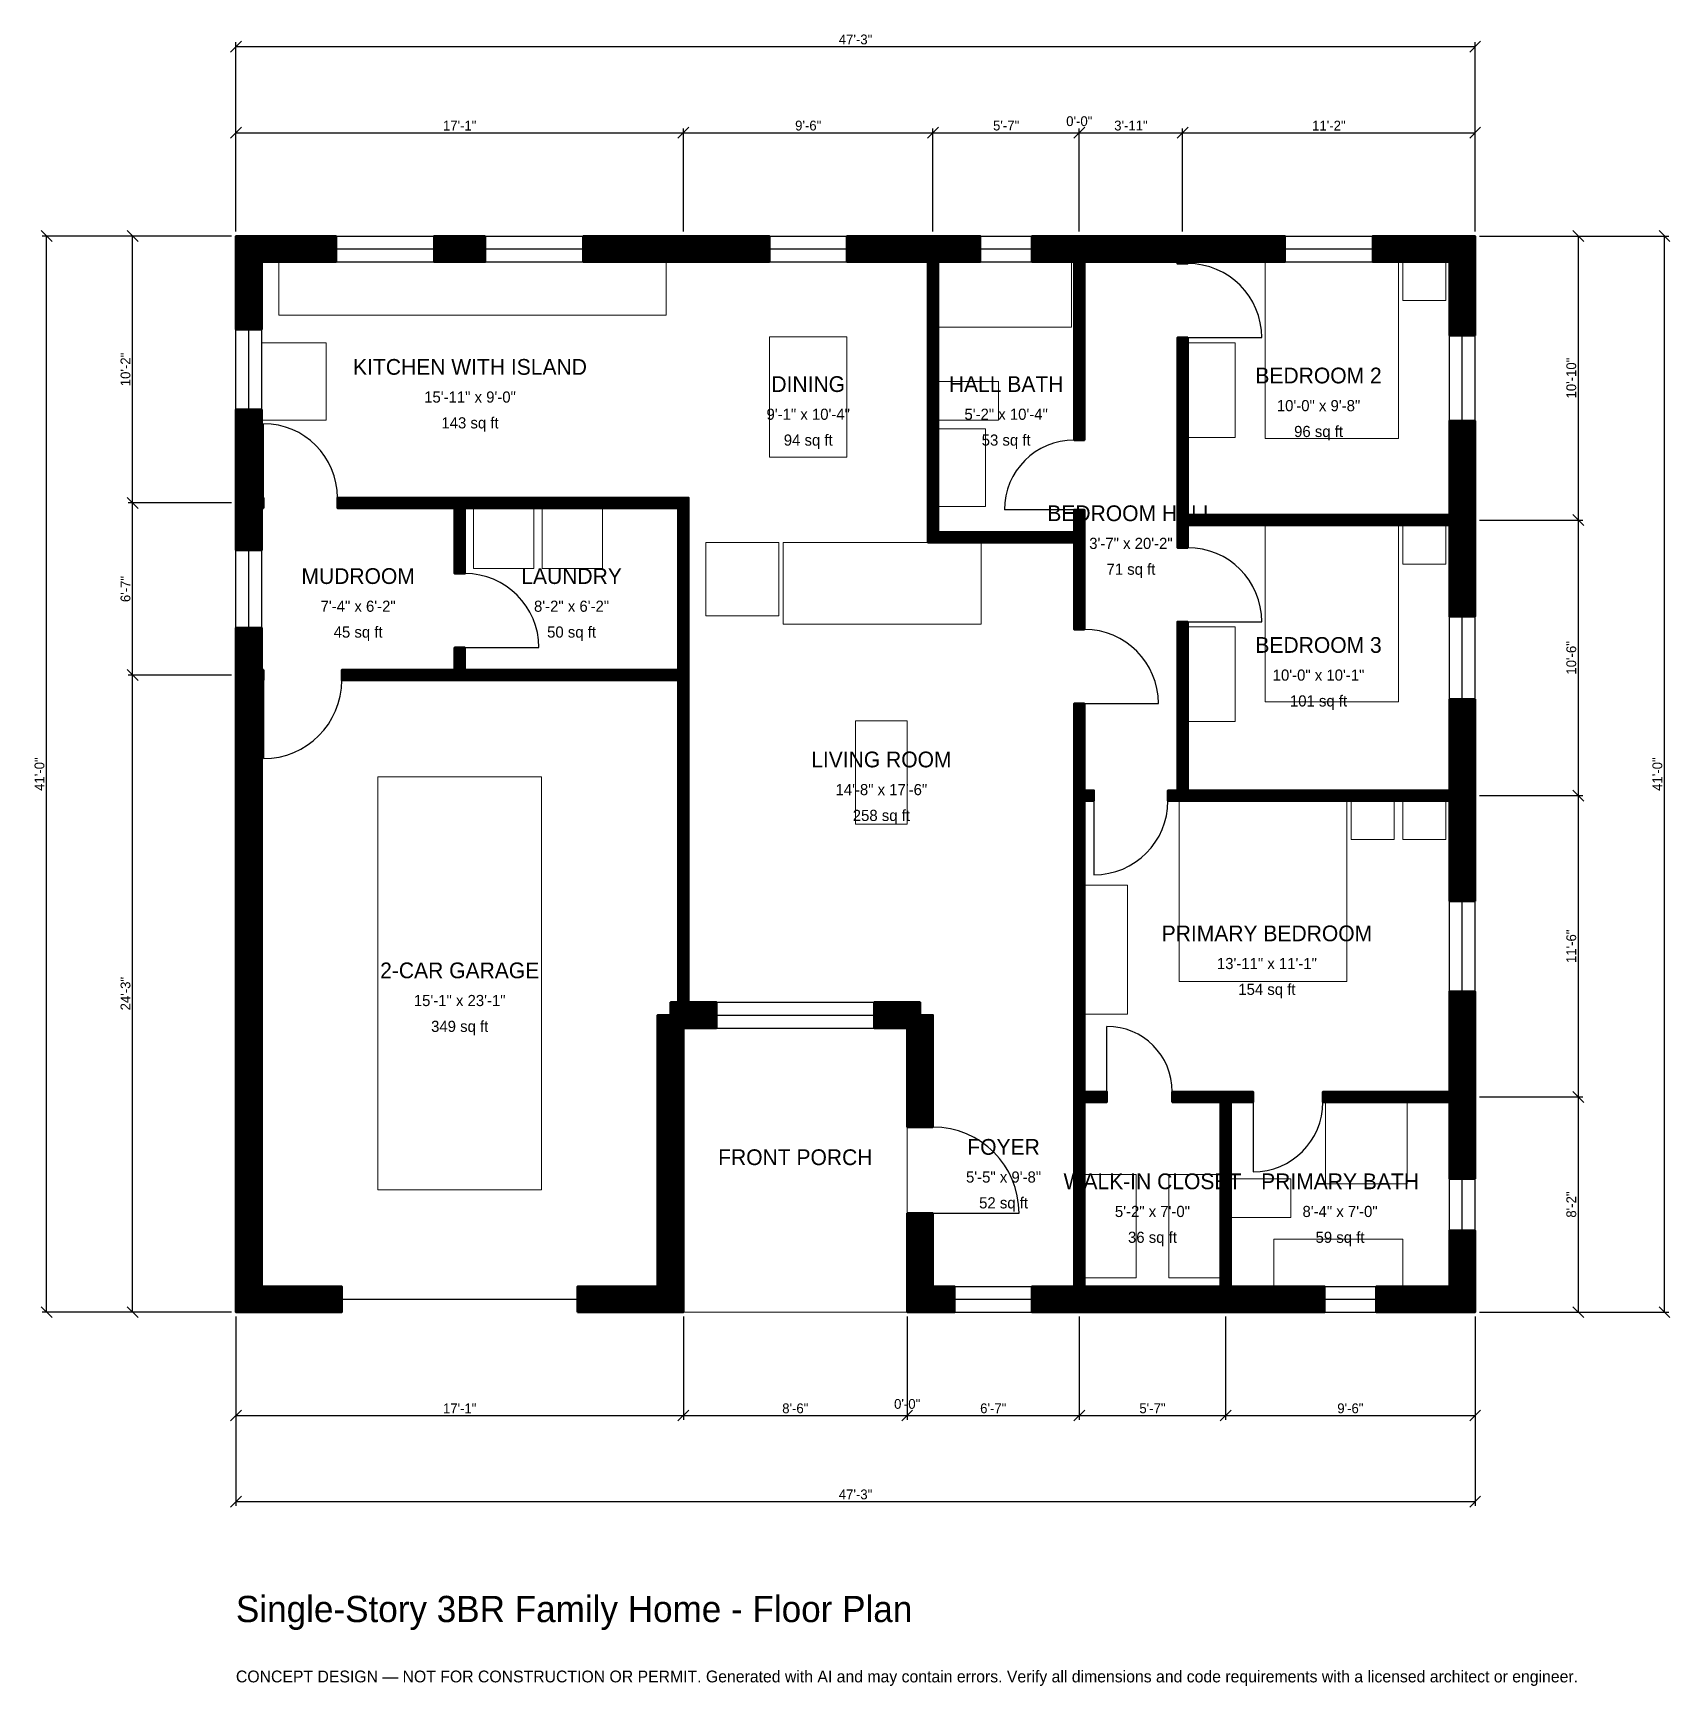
# Model space of a CAD drawing. Header units: inches. Extents: x -93 to 656, y -171 to 585.
import ezdxf
from ezdxf.enums import TextEntityAlignment as Align

# ---------------------------------------------------------------- set-up
doc = ezdxf.new("R2010")
doc.units = ezdxf.units.IN
doc.header["$MEASUREMENT"] = 0
doc.linetypes.add('DASHED', pattern=[0.6, 0.5, -0.1])
for name, color, linetype, lineweight in [('A-ANNO-DIMS', 1, 'Continuous', 13), ('A-ANNO-TEXT', 7, 'Continuous', 18), ('A-AREA-IDEN', 7, 'Continuous', 18), ('A-DOOR', 2, 'Continuous', 25), ('A-FLOR-FIXT', 9, 'Continuous', 13), ('A-FURN', 9, 'Continuous', 13), ('A-GLAZ', 4, 'Continuous', 25), ('A-SITE-PAVE', 8, 'Continuous', 13), ('A-WALL', 7, 'Continuous', 50), ('A-WALL-PATT', 8, 'Continuous', 13)]:
    doc.layers.add(name, color=color, linetype=linetype, lineweight=lineweight)
doc.dimstyles.new('PLAN', dxfattribs={"dimtxt": 4.5, "dimasz": 3, "dimexe": 2, "dimexo": 2, "dimgap": 1, "dimtad": 1, "dimdec": 0, "dimlunit": 4, "dimtsz": 2.5, "dimcen": 2.5, "dimclrd": 1, "dimclre": 1, "dimazin": 3, "dimtfac": 1, "dimtmove": 0, "dimatfit": 3})

msp = doc.modelspace()

# ---------------------------------------------------------------- hatches: boundary and pattern name
at = {"layer": 'A-WALL-PATT'}
h = msp.add_hatch(dxfattribs=at)
h.set_pattern_fill('ANSI31', color=8, scale=0.8)
h.paths.add_polyline_path([(156.2992, 0), (156.2992, 11.811), (192.9134, 11.811), (192.9134, 135.8268), (198.8189, 135.8268), (198.8189, 141.7323), (202.3622, 141.7323), (202.3622, 288.9764), (104.7244, 288.9764), (100, 288.9764), (48.4252, 288.9764), (48.4252, 293.7008), (100, 293.7008), (100, 303.937), (104.7244, 303.937), (104.7244, 293.7008), (202.3622, 293.7008), (202.3622, 351.9685), (202.3622, 356.6929), (202.3622, 367.7165), (104.7244, 367.7165), (104.7244, 337.7953), (100, 337.7953), (100, 367.7165), (46.4567, 367.7165), (46.4567, 372.4409), (100, 372.4409), (104.7244, 372.4409), (202.3622, 372.4409), (207.0866, 372.4409), (207.0866, 367.7165), (207.0866, 356.6929), (207.0866, 351.9685), (207.0866, 293.7008), (207.0866, 288.9764), (207.0866, 141.7323), (219.8819, 141.7323), (219.8819, 129.9213), (207.0866, 129.9213), (207.0866, 129.9212), (204.7244, 129.9212), (204.7244, 127.5591), (204.7244, 127.5591), (204.7244, 11.811), (204.7244, 11.811), (204.7244, 0), (204.7244, 0), (204.7244, 0), (192.9134, 0), (192.9134, 0), (156.2992, 0)])
h.paths.add_polyline_path([(11.811, 0), (11.811, 0), (0, 0), (0, 0), (0, 0), (0, 11.811), (0, 11.811), (0, 285.4331), (0, 288.9764), (0, 288.9764), (0, 293.7008), (0, 293.7008), (0, 297.2441), (0, 312.9921), (11.811, 312.9921), (11.811, 297.2441), (11.811, 293.7008), (12.5984, 293.7008), (12.5984, 288.9764), (11.811, 288.9764), (11.811, 285.4331), (11.811, 11.811), (48.4252, 11.811), (48.4252, 0), (11.811, 0)])
h.paths.add_polyline_path([(0, 364.1732), (0, 367.7165), (0, 367.7165), (0, 372.4409), (0, 372.4409), (0, 375.9843), (0, 412.7953), (11.811, 412.7953), (11.811, 375.9843), (11.811, 372.4409), (12.5984, 372.4409), (12.5984, 367.7165), (11.811, 367.7165), (11.811, 364.1732), (11.811, 348.4252), (0, 348.4252), (0, 364.1732)])
h.paths.add_polyline_path([(0, 480.315), (0, 480.315), (0, 492.126), (0, 492.126), (0, 492.126), (11.811, 492.126), (11.811, 492.126), (45.8005, 492.126), (45.8005, 480.315), (11.811, 480.315), (11.811, 449.4094), (0, 449.4094), (0, 480.315)])
h.paths.add_polyline_path([(114.042, 492.126), (114.042, 480.315), (90.6824, 480.315), (90.6824, 492.126), (114.042, 492.126)])
h.paths.add_polyline_path([(198.8189, 492.126), (210.6299, 492.126), (244.0945, 492.126), (244.0945, 480.315), (210.6299, 480.315), (198.8189, 480.315), (158.9239, 480.315), (158.9239, 492.126), (198.8189, 492.126)])
h.paths.add_polyline_path([(312.9921, 492.126), (316.5354, 492.126), (316.5354, 492.126), (321.2598, 492.126), (321.2598, 492.126), (324.8031, 492.126), (340.5512, 492.126), (340.5512, 480.315), (324.8031, 480.315), (321.2598, 480.315), (321.2598, 356.6929), (383.4646, 356.6929), (383.4646, 366.9291), (388.189, 366.9291), (388.189, 356.6929), (388.189, 356.6929), (388.189, 312.2047), (383.4646, 312.2047), (383.4646, 351.9685), (383.4646, 351.9685), (321.2598, 351.9685), (316.5354, 351.9685), (316.5354, 356.6929), (316.5354, 480.315), (312.9921, 480.315), (279.5276, 480.315), (279.5276, 492.126), (312.9921, 492.126)])
h.paths.add_polyline_path([(379.9213, 492.126), (383.4646, 492.126), (383.4646, 492.126), (388.189, 492.126), (388.189, 492.126), (391.7323, 492.126), (427.1654, 492.126), (430.7087, 492.126), (430.7087, 492.126), (435.4331, 492.126), (435.4331, 492.126), (438.9764, 492.126), (479.9213, 492.126), (479.9213, 480.315), (438.9764, 480.315), (435.4331, 480.315), (435.4331, 479.5276), (430.7087, 479.5276), (430.7087, 480.315), (427.1654, 480.315), (391.7323, 480.315), (388.189, 480.315), (388.189, 398.8189), (383.4646, 398.8189), (383.4646, 480.315), (379.9213, 480.315), (364.1732, 480.315), (364.1732, 492.126), (379.9213, 492.126)])
h.paths.add_polyline_path([(555.1181, 492.126), (555.1181, 492.126), (566.9291, 492.126), (566.9291, 492.126), (566.9292, 492.126), (566.9292, 480.315), (566.9291, 480.315), (566.9291, 446.6535), (555.1181, 446.6535), (555.1181, 480.315), (520.0787, 480.315), (520.0787, 492.126), (555.1181, 492.126)])
h.paths.add_polyline_path([(566.9291, 368.1102), (566.9291, 364.5669), (566.9292, 364.5669), (566.9292, 359.8425), (566.9291, 359.8425), (566.9291, 356.2992), (566.9291, 318.1102), (555.1181, 318.1102), (555.1181, 356.2992), (555.1181, 359.8425), (435.4331, 359.8425), (435.4331, 349.6063), (430.7087, 349.6063), (430.7087, 359.8425), (430.7087, 364.5669), (430.7087, 445.6693), (435.4331, 445.6693), (435.4331, 364.5669), (555.1181, 364.5669), (555.1181, 368.1102), (555.1181, 407.6772), (566.9291, 407.6772), (566.9291, 368.1102)])
h.paths.add_polyline_path([(566.9291, 242.126), (566.9291, 238.5827), (566.9292, 238.5827), (566.9292, 233.8583), (566.9291, 233.8583), (566.9291, 230.315), (566.9291, 187.9921), (555.1181, 187.9921), (555.1181, 230.315), (555.1181, 233.8583), (435.4331, 233.8583), (430.7087, 233.8583), (426.378, 233.8583), (426.378, 238.5827), (430.7087, 238.5827), (430.7087, 315.748), (435.4331, 315.748), (435.4331, 238.5827), (555.1181, 238.5827), (555.1181, 242.126), (555.1181, 280.315), (566.9291, 280.315), (566.9291, 242.126)])
h.paths.add_polyline_path([(566.9291, 104.3307), (566.9291, 100.7874), (566.9292, 100.7874), (566.9292, 96.063), (566.9291, 96.063), (566.9291, 92.5197), (566.9291, 61.0236), (555.1181, 61.0236), (555.1181, 92.5197), (555.1181, 96.063), (497.2441, 96.063), (497.2441, 100.7874), (555.1181, 100.7874), (555.1181, 104.3307), (555.1181, 146.6535), (566.9291, 146.6535), (566.9291, 104.3307)])
h.paths.add_polyline_path([(566.9291, 11.811), (566.9292, 11.811), (566.9292, 0), (566.9291, 0), (566.9291, 0), (555.1181, 0), (555.1181, 0), (521.6535, 0), (521.6535, 11.811), (555.1181, 11.811), (555.1181, 37.4016), (566.9291, 37.4016), (566.9291, 11.811)])
h.paths.add_polyline_path([(458.6614, 0), (455.1181, 0), (455.1181, 0), (450.3937, 0), (450.3937, 0), (446.8504, 0), (391.7323, 0), (388.189, 0), (388.189, 0), (383.4646, 0), (383.4646, 0), (379.9213, 0), (364.1732, 0), (364.1732, 11.811), (379.9213, 11.811), (383.4646, 11.811), (383.4646, 96.063), (383.4646, 100.7874), (383.4646, 127.5591), (383.4646, 132.2835), (383.4646, 233.8583), (383.4646, 238.5827), (383.4646, 278.3465), (388.189, 278.3465), (388.189, 238.5827), (392.5197, 238.5827), (392.5197, 233.8583), (388.189, 233.8583), (388.189, 132.2835), (388.189, 127.5591), (388.189, 100.7874), (398.4252, 100.7874), (398.4252, 96.063), (388.189, 96.063), (388.189, 11.811), (391.7323, 11.811), (446.8504, 11.811), (450.3937, 11.811), (450.3937, 96.063), (428.3465, 96.063), (428.3465, 100.7874), (450.3937, 100.7874), (455.1181, 100.7874), (465.3543, 100.7874), (465.3543, 96.063), (455.1181, 96.063), (455.1181, 11.811), (458.6614, 11.811), (498.0315, 11.811), (498.0315, 0), (458.6614, 0)])
h.paths.add_polyline_path([(318.8976, 0), (318.8976, 0), (307.0866, 0), (307.0866, 0), (307.0866, 0), (307.0866, 11.811), (307.0866, 11.811), (307.0866, 45.2756), (318.8976, 45.2756), (318.8976, 11.811), (328.7402, 11.811), (328.7402, 0), (318.8976, 0)])
h.paths.add_polyline_path([(307.0866, 129.9213), (291.9291, 129.9213), (291.9291, 141.7323), (312.9921, 141.7323), (312.9921, 135.8268), (318.8976, 135.8268), (318.8976, 84.6457), (307.0866, 84.6457), (307.0866, 129.9213)])

# ---------------------------------------------------------------- linework, layer by layer
at = {"layer": 'A-DOOR'}
for p, q in [((435.4331, 445.6693), (469.2913, 445.6693)), ((12.5984, 372.4409), (12.5984, 406.2992)), ((383.4646, 366.9291), (351.5748, 366.9291)), ((435.4331, 315.748), (469.2913, 315.748)), ((104.7244, 303.937), (138.5827, 303.937)), ((12.5984, 288.9764), (12.5984, 253.1496)), ((388.189, 278.3465), (422.0472, 278.3465)), ((392.5197, 233.8583), (392.5197, 200)), ((398.4252, 100.7874), (398.4252, 130.7087)), ((465.3543, 96.063), (465.3543, 64.1732)), ((318.8976, 45.2756), (358.2677, 45.2756))]:
    msp.add_line(p, q, dxfattribs=at)
at = {"layer": 'A-DOOR', "linetype": 'DASHED'}
msp.add_line((48.4252, 5.9055), (156.2992, 5.9055), dxfattribs=at)
at = {"layer": 'A-DOOR'}
for centre, radius, start, end in [((435.4331, 445.6693), 33.8583, 0, 90), ((12.5984, 372.4409), 33.8583, 0, 90), ((383.4646, 366.9291), 31.8898, 90, 180), ((435.4331, 315.748), 33.8583, 0, 90), ((104.7244, 303.937), 33.8583, 0, 90), ((388.189, 278.3465), 33.8583, 0, 90), ((12.5984, 288.9764), 35.8268, 270, 360), ((392.5197, 233.8583), 33.8583, 270, 360), ((398.4252, 100.7874), 29.9213, 0, 90), ((465.3543, 96.063), 31.8898, 270, 360), ((318.8976, 45.2756), 39.3701, 0, 90)]:
    msp.add_arc(centre, radius, start, end, dxfattribs=at)
at = {"layer": 'A-FLOR-FIXT'}
for points in [[(19.685, 455.9055), (196.8504, 455.9055), (196.8504, 480.315), (19.685, 480.315)], [(321.2598, 450.3937), (382.2835, 450.3937), (382.2835, 480.315), (321.2598, 480.315)], [(321.2598, 407.874), (348.8189, 407.874), (348.8189, 425.5906), (321.2598, 425.5906)], [(321.2598, 368.5039), (342.9134, 368.5039), (342.9134, 403.937), (321.2598, 403.937)], [(498.4252, 58.6614), (535.8268, 58.6614), (535.8268, 96.063), (498.4252, 96.063)], [(455.1181, 43.3071), (482.6772, 43.3071), (482.6772, 61.0236), (455.1181, 61.0236)], [(474.8031, 11.811), (533.8583, 11.811), (533.8583, 33.4646), (474.8031, 33.4646)]]:
    msp.add_lwpolyline(points, close=True, dxfattribs=at)
at = {"layer": 'A-FURN'}
for points in [[(470.8661, 399.6063), (531.8898, 399.6063), (531.8898, 480.315), (470.8661, 480.315)], [(533.8583, 462.5984), (553.5433, 462.5984), (553.5433, 480.315), (533.8583, 480.315)], [(244.0945, 390.9449), (279.5276, 390.9449), (279.5276, 446.063), (244.0945, 446.063)], [(11.811, 407.874), (41.3386, 407.874), (41.3386, 443.3071), (11.811, 443.3071)], [(435.4331, 400), (457.0866, 400), (457.0866, 443.3071), (435.4331, 443.3071)], [(108.6614, 340.1575), (136.2205, 340.1575), (136.2205, 367.7165), (108.6614, 367.7165)], [(140.1575, 340.1575), (167.7165, 340.1575), (167.7165, 367.7165), (140.1575, 367.7165)], [(470.8661, 279.1339), (531.8898, 279.1339), (531.8898, 359.8425), (470.8661, 359.8425)], [(533.8583, 342.126), (553.5433, 342.126), (553.5433, 359.8425), (533.8583, 359.8425)], [(214.9606, 318.5039), (248.4252, 318.5039), (248.4252, 351.9685), (214.9606, 351.9685)], [(250.3937, 314.5669), (340.9449, 314.5669), (340.9449, 351.9685), (250.3937, 351.9685)], [(435.4331, 270.0787), (457.0866, 270.0787), (457.0866, 313.3858), (435.4331, 313.3858)], [(283.4646, 223.2283), (307.0866, 223.2283), (307.0866, 270.4724), (283.4646, 270.4724)], [(64.9606, 55.9055), (139.7638, 55.9055), (139.7638, 244.8819), (64.9606, 244.8819)], [(431.4961, 151.1811), (508.2677, 151.1811), (508.2677, 233.8583), (431.4961, 233.8583)], [(510.2362, 216.1417), (529.9213, 216.1417), (529.9213, 233.8583), (510.2362, 233.8583)], [(533.8583, 216.1417), (553.5433, 216.1417), (553.5433, 233.8583), (533.8583, 233.8583)], [(388.189, 136.2205), (407.874, 136.2205), (407.874, 195.2756), (388.189, 195.2756)], [(388.189, 15.748), (411.811, 15.748), (411.811, 62.9921), (388.189, 62.9921)], [(426.7717, 15.748), (450.3937, 15.748), (450.3937, 62.9921), (426.7717, 62.9921)]]:
    msp.add_lwpolyline(points, close=True, dxfattribs=at)
at = {"layer": 'A-GLAZ'}
for p, q in [((45.8005, 492.126), (90.6824, 492.126)), ((114.042, 492.126), (158.9239, 492.126)), ((244.0945, 492.126), (279.5276, 492.126)), ((340.5512, 492.126), (364.1732, 492.126)), ((479.9213, 492.126), (520.0787, 492.126)), ((45.8005, 486.2205), (90.6824, 486.2205)), ((114.042, 486.2205), (158.9239, 486.2205)), ((244.0945, 486.2205), (279.5276, 486.2205)), ((340.5512, 486.2205), (364.1732, 486.2205)), ((479.9213, 486.2205), (520.0787, 486.2205)), ((45.8005, 480.315), (90.6824, 480.315)), ((114.042, 480.315), (158.9239, 480.315)), ((244.0945, 480.315), (279.5276, 480.315)), ((340.5512, 480.315), (364.1732, 480.315)), ((479.9213, 480.315), (520.0787, 480.315)), ((0, 412.7953), (0, 449.4094)), ((5.9055, 412.7953), (5.9055, 449.4094)), ((11.811, 412.7953), (11.811, 449.4094)), ((555.1181, 407.6772), (555.1181, 446.6535)), ((561.0236, 407.6772), (561.0236, 446.6535)), ((566.9291, 407.6772), (566.9291, 446.6535)), ((0, 312.9921), (0, 348.4252)), ((5.9055, 312.9921), (5.9055, 348.4252)), ((11.811, 312.9921), (11.811, 348.4252)), ((555.1181, 280.315), (555.1181, 318.1102)), ((561.0236, 280.315), (561.0236, 318.1102)), ((566.9291, 280.315), (566.9291, 318.1102)), ((555.1181, 146.6535), (555.1181, 187.9921)), ((561.0236, 146.6535), (561.0236, 187.9921)), ((566.9291, 146.6535), (566.9291, 187.9921)), ((219.8819, 141.7323), (291.9291, 141.7323)), ((219.8819, 135.8268), (291.9291, 135.8268)), ((219.8819, 129.9213), (291.9291, 129.9213)), ((555.1181, 37.4016), (555.1181, 61.0236)), ((561.0236, 37.4016), (561.0236, 61.0236)), ((566.9291, 37.4016), (566.9291, 61.0236)), ((328.7402, 11.811), (364.1732, 11.811)), ((498.0315, 11.811), (521.6535, 11.811)), ((328.7402, 5.9055), (364.1732, 5.9055)), ((328.7402, 0), (364.1732, 0)), ((498.0315, 5.9055), (521.6535, 5.9055)), ((498.0315, 0), (521.6535, 0))]:
    msp.add_line(p, q, dxfattribs=at)
at = {"layer": 'A-SITE-PAVE', "linetype": 'DASHED'}
msp.add_lwpolyline([(204.7244, 0), (307.0866, 0), (307.0866, 129.9213), (204.7244, 129.9213)], close=True, dxfattribs=at)
at = {"layer": 'A-WALL'}
for points in [[(0, 480.315), (0, 480.315), (0, 492.126), (0, 492.126), (0, 492.126), (11.811, 492.126), (11.811, 492.126), (45.8005, 492.126), (45.8005, 480.315), (11.811, 480.315), (11.811, 449.4094), (0, 449.4094), (0, 480.315)], [(114.042, 492.126), (114.042, 480.315), (90.6824, 480.315), (90.6824, 492.126), (114.042, 492.126)], [(198.8189, 492.126), (210.6299, 492.126), (244.0945, 492.126), (244.0945, 480.315), (210.6299, 480.315), (198.8189, 480.315), (158.9239, 480.315), (158.9239, 492.126), (198.8189, 492.126)], [(312.9921, 492.126), (316.5354, 492.126), (316.5354, 492.126), (321.2598, 492.126), (321.2598, 492.126), (324.8031, 492.126), (340.5512, 492.126), (340.5512, 480.315), (324.8031, 480.315), (321.2598, 480.315), (321.2598, 356.6929), (383.4646, 356.6929), (383.4646, 366.9291), (388.189, 366.9291), (388.189, 356.6929), (388.189, 356.6929), (388.189, 312.2047), (383.4646, 312.2047), (383.4646, 351.9685), (383.4646, 351.9685), (321.2598, 351.9685), (316.5354, 351.9685), (316.5354, 356.6929), (316.5354, 480.315), (312.9921, 480.315), (279.5276, 480.315), (279.5276, 492.126), (312.9921, 492.126)], [(379.9213, 492.126), (383.4646, 492.126), (383.4646, 492.126), (388.189, 492.126), (388.189, 492.126), (391.7323, 492.126), (427.1654, 492.126), (430.7087, 492.126), (430.7087, 492.126), (435.4331, 492.126), (435.4331, 492.126), (438.9764, 492.126), (479.9213, 492.126), (479.9213, 480.315), (438.9764, 480.315), (435.4331, 480.315), (435.4331, 479.5276), (430.7087, 479.5276), (430.7087, 480.315), (427.1654, 480.315), (391.7323, 480.315), (388.189, 480.315), (388.189, 398.8189), (383.4646, 398.8189), (383.4646, 480.315), (379.9213, 480.315), (364.1732, 480.315), (364.1732, 492.126), (379.9213, 492.126)], [(555.1181, 492.126), (555.1181, 492.126), (566.9291, 492.126), (566.9291, 492.126), (566.9292, 492.126), (566.9292, 480.315), (566.9291, 480.315), (566.9291, 446.6535), (555.1181, 446.6535), (555.1181, 480.315), (520.0787, 480.315), (520.0787, 492.126), (555.1181, 492.126)], [(566.9291, 368.1102), (566.9291, 364.5669), (566.9292, 364.5669), (566.9292, 359.8425), (566.9291, 359.8425), (566.9291, 356.2992), (566.9291, 318.1102), (555.1181, 318.1102), (555.1181, 356.2992), (555.1181, 359.8425), (435.4331, 359.8425), (435.4331, 349.6063), (430.7087, 349.6063), (430.7087, 359.8425), (430.7087, 364.5669), (430.7087, 445.6693), (435.4331, 445.6693), (435.4331, 364.5669), (555.1181, 364.5669), (555.1181, 368.1102), (555.1181, 407.6772), (566.9291, 407.6772), (566.9291, 368.1102)], [(0, 364.1732), (0, 367.7165), (0, 367.7165), (0, 372.4409), (0, 372.4409), (0, 375.9843), (0, 412.7953), (11.811, 412.7953), (11.811, 375.9843), (11.811, 372.4409), (12.5984, 372.4409), (12.5984, 367.7165), (11.811, 367.7165), (11.811, 364.1732), (11.811, 348.4252), (0, 348.4252), (0, 364.1732)], [(156.2992, 0), (156.2992, 11.811), (192.9134, 11.811), (192.9134, 135.8268), (198.8189, 135.8268), (198.8189, 141.7323), (202.3622, 141.7323), (202.3622, 288.9764), (104.7244, 288.9764), (100, 288.9764), (48.4252, 288.9764), (48.4252, 293.7008), (100, 293.7008), (100, 303.937), (104.7244, 303.937), (104.7244, 293.7008), (202.3622, 293.7008), (202.3622, 351.9685), (202.3622, 356.6929), (202.3622, 367.7165), (104.7244, 367.7165), (104.7244, 337.7953), (100, 337.7953), (100, 367.7165), (46.4567, 367.7165), (46.4567, 372.4409), (100, 372.4409), (104.7244, 372.4409), (202.3622, 372.4409), (207.0866, 372.4409), (207.0866, 367.7165), (207.0866, 356.6929), (207.0866, 351.9685), (207.0866, 293.7008), (207.0866, 288.9764), (207.0866, 141.7323), (219.8819, 141.7323), (219.8819, 129.9213), (207.0866, 129.9213), (207.0866, 129.9212), (204.7244, 129.9212), (204.7244, 127.5591), (204.7244, 127.5591), (204.7244, 11.811), (204.7244, 11.811), (204.7244, 0), (204.7244, 0), (204.7244, 0), (192.9134, 0), (192.9134, 0), (156.2992, 0)], [(11.811, 0), (11.811, 0), (0, 0), (0, 0), (0, 0), (0, 11.811), (0, 11.811), (0, 285.4331), (0, 288.9764), (0, 288.9764), (0, 293.7008), (0, 293.7008), (0, 297.2441), (0, 312.9921), (11.811, 312.9921), (11.811, 297.2441), (11.811, 293.7008), (12.5984, 293.7008), (12.5984, 288.9764), (11.811, 288.9764), (11.811, 285.4331), (11.811, 11.811), (48.4252, 11.811), (48.4252, 0), (11.811, 0)], [(566.9291, 242.126), (566.9291, 238.5827), (566.9292, 238.5827), (566.9292, 233.8583), (566.9291, 233.8583), (566.9291, 230.315), (566.9291, 187.9921), (555.1181, 187.9921), (555.1181, 230.315), (555.1181, 233.8583), (435.4331, 233.8583), (430.7087, 233.8583), (426.378, 233.8583), (426.378, 238.5827), (430.7087, 238.5827), (430.7087, 315.748), (435.4331, 315.748), (435.4331, 238.5827), (555.1181, 238.5827), (555.1181, 242.126), (555.1181, 280.315), (566.9291, 280.315), (566.9291, 242.126)], [(458.6614, 0), (455.1181, 0), (455.1181, 0), (450.3937, 0), (450.3937, 0), (446.8504, 0), (391.7323, 0), (388.189, 0), (388.189, 0), (383.4646, 0), (383.4646, 0), (379.9213, 0), (364.1732, 0), (364.1732, 11.811), (379.9213, 11.811), (383.4646, 11.811), (383.4646, 96.063), (383.4646, 100.7874), (383.4646, 127.5591), (383.4646, 132.2835), (383.4646, 233.8583), (383.4646, 238.5827), (383.4646, 278.3465), (388.189, 278.3465), (388.189, 238.5827), (392.5197, 238.5827), (392.5197, 233.8583), (388.189, 233.8583), (388.189, 132.2835), (388.189, 127.5591), (388.189, 100.7874), (398.4252, 100.7874), (398.4252, 96.063), (388.189, 96.063), (388.189, 11.811), (391.7323, 11.811), (446.8504, 11.811), (450.3937, 11.811), (450.3937, 96.063), (428.3465, 96.063), (428.3465, 100.7874), (450.3937, 100.7874), (455.1181, 100.7874), (465.3543, 100.7874), (465.3543, 96.063), (455.1181, 96.063), (455.1181, 11.811), (458.6614, 11.811), (498.0315, 11.811), (498.0315, 0), (458.6614, 0)], [(566.9291, 104.3307), (566.9291, 100.7874), (566.9292, 100.7874), (566.9292, 96.063), (566.9291, 96.063), (566.9291, 92.5197), (566.9291, 61.0236), (555.1181, 61.0236), (555.1181, 92.5197), (555.1181, 96.063), (497.2441, 96.063), (497.2441, 100.7874), (555.1181, 100.7874), (555.1181, 104.3307), (555.1181, 146.6535), (566.9291, 146.6535), (566.9291, 104.3307)], [(307.0866, 129.9213), (291.9291, 129.9213), (291.9291, 141.7323), (312.9921, 141.7323), (312.9921, 135.8268), (318.8976, 135.8268), (318.8976, 84.6457), (307.0866, 84.6457), (307.0866, 129.9213)], [(318.8976, 0), (318.8976, 0), (307.0866, 0), (307.0866, 0), (307.0866, 0), (307.0866, 11.811), (307.0866, 11.811), (307.0866, 45.2756), (318.8976, 45.2756), (318.8976, 11.811), (328.7402, 11.811), (328.7402, 0), (318.8976, 0)], [(566.9291, 11.811), (566.9292, 11.811), (566.9292, 0), (566.9291, 0), (566.9291, 0), (555.1181, 0), (555.1181, 0), (521.6535, 0), (521.6535, 11.811), (555.1181, 11.811), (555.1181, 37.4016), (566.9291, 37.4016), (566.9291, 11.811)]]:
    msp.add_lwpolyline(points, close=True, dxfattribs=at)

# ---------------------------------------------------------------- texts
at = {"layer": 'A-ANNO-TEXT'}
for s, height, p in [('Single-Story 3BR Family Home - Floor Plan', 12, (0, -141.7323)), ('CONCEPT DESIGN — NOT FOR CONSTRUCTION OR PERMIT. Generated with AI and may contain errors. Verify all dimensions and code requirements with a licensed architect or engineer.', 5.4, (0, -169.2913))]:
    msp.add_text(s, height=height, dxfattribs=at).set_placement(p)
at = {"layer": 'A-AREA-IDEN'}
for s, height, p in [('KITCHEN WITH ISLAND', 7.2, (107.0866, 432.2835)), ('BEDROOM 2', 7.2, (495.2756, 428.3465)), ('DINING', 7.2, (261.811, 424.4094)), ('HALL BATH', 7.2, (352.3622, 424.4094)), ('15\'-11" x 9\'-0"', 5.1, (107.0866, 418.5039)), ('10\'-0" x 9\'-8"', 5.1, (495.2756, 414.5669)), ('143 sq ft', 5.1, (107.0866, 406.6929)), ('9\'-1" x 10\'-4"', 5.1, (261.811, 410.6299)), ('5\'-2" x 10\'-4"', 5.1, (352.3622, 410.6299)), ('94 sq ft', 5.1, (261.811, 398.8189)), ('53 sq ft', 5.1, (352.3622, 398.8189)), ('96 sq ft', 5.1, (495.2756, 402.7559)), ('BEDROOM HALL', 7.2, (409.4488, 365.3543)), ('3\'-7" x 20\'-2"', 5.1, (409.4488, 351.5748)), ('MUDROOM', 7.2, (55.9055, 336.6142)), ('LAUNDRY', 7.2, (153.5433, 336.6142)), ('71 sq ft', 5.1, (409.4488, 339.7638)), ('7\'-4" x 6\'-2"', 5.1, (55.9055, 322.8346)), ('8\'-2" x 6\'-2"', 5.1, (153.5433, 322.8346)), ('45 sq ft', 5.1, (55.9055, 311.0236)), ('50 sq ft', 5.1, (153.5433, 311.0236)), ('BEDROOM 3', 7.2, (495.2756, 305.1181)), ('10\'-0" x 10\'-1"', 5.1, (495.2756, 291.3386)), ('101 sq ft', 5.1, (495.2756, 279.5276)), ('LIVING ROOM', 7.2, (295.2756, 252.7559)), ('14\'-8" x 17\'-6"', 5.1, (295.2756, 238.9764)), ('258 sq ft', 5.1, (295.2756, 227.1654)), ('PRIMARY BEDROOM', 7.2, (471.6535, 173.2283)), ('2-CAR GARAGE', 7.2, (102.3622, 156.2992)), ('13\'-11" x 11\'-1"', 5.1, (471.6535, 159.4488)), ('15\'-1" x 23\'-1"', 5.1, (102.3622, 142.5197)), ('154 sq ft', 5.1, (471.6535, 147.6378)), ('349 sq ft', 5.1, (102.3622, 130.7087)), ('FOYER', 7.2, (351.1811, 75.5906)), ('FRONT PORCH', 7.2, (255.9055, 70.8661)), ('5\'-5" x 9\'-8"', 5.1, (351.1811, 61.811)), ('WALK-IN CLOSET', 7.2, (419.2913, 59.8425)), ('PRIMARY BATH', 7.2, (505.1181, 59.8425)), ('52 sq ft', 5.1, (351.1811, 50)), ('5\'-2" x 7\'-0"', 5.1, (419.2913, 46.063)), ('8\'-4" x 7\'-0"', 5.1, (505.1181, 46.063)), ('36 sq ft', 5.1, (419.2913, 34.252)), ('59 sq ft', 5.1, (505.1181, 34.252))]:
    msp.add_text(s, height=height, dxfattribs=at).set_placement(p, align=Align.MIDDLE_CENTER)

# ---------------------------------------------------------------- dimensions: what is measured, and where the dimension line sits
at = {"layer": 'A-ANNO-DIMS'}
for base, p1, p2, text in [((0, 578.7402), (0, 492.126), (566.9291, 492.126), '47\'-3"'), ((0, 539.3701), (0, 492.126), (204.7244, 492.126), '17\'-1"'), ((204.7244, 539.3701), (204.7244, 492.126), (318.8976, 492.126), '9\'-6"'), ((318.8976, 539.3701), (318.8976, 492.126), (385.8268, 492.126), '5\'-7"'), ((385.8268, 539.3701), (385.8268, 492.126), (385.8268, 492.126), '0\'-0"'), ((385.8268, 539.3701), (385.8268, 492.126), (433.0709, 492.126), '3\'-11"'), ((433.0709, 539.3701), (433.0709, 492.126), (566.9291, 492.126), '11\'-2"'), ((0, -47.2441), (0, 0), (204.7244, 0), '17\'-1"'), ((0, -86.6142), (0, 0), (566.9291, 0), '47\'-3"'), ((204.7244, -47.2441), (204.7244, 0), (307.0866, 0), '8\'-6"'), ((307.0866, -47.2441), (307.0866, 0), (307.0866, 0), '0\'-0"'), ((307.0866, -47.2441), (307.0866, 0), (385.8268, 0), '6\'-7"'), ((385.8268, -47.2441), (385.8268, 0), (452.7559, 0), '5\'-7"'), ((452.7559, -47.2441), (452.7559, 0), (566.9291, 0), '9\'-6"')]:
    msp.add_linear_dim(base=base, p1=p1, p2=p2, text=text, dimstyle='PLAN', dxfattribs=at).render()
for base, p1, p2, text in [((-86.6142, 0), (0, 0), (0, 492.126), '41\'-0"'), ((-47.2441, 370.0787), (0, 370.0787), (0, 492.126), '10\'-2"'), ((614.1732, 362.2047), (566.9291, 362.2047), (566.9291, 492.126), '10\'-10"'), ((653.5433, 0), (566.9291, 0), (566.9291, 492.126), '41\'-0"'), ((-47.2441, 291.3386), (0, 291.3386), (0, 370.0787), '6\'-7"'), ((614.1732, 236.2205), (566.9291, 236.2205), (566.9291, 362.2047), '10\'-6"'), ((-47.2441, 0), (0, 0), (0, 291.3386), '24\'-3"'), ((614.1732, 98.4252), (566.9291, 98.4252), (566.9291, 236.2205), '11\'-6"'), ((614.1732, 0), (566.9291, 0), (566.9291, 98.4252), '8\'-2"')]:
    msp.add_linear_dim(base=base, p1=p1, p2=p2, angle=90, text=text, dimstyle='PLAN', dxfattribs=at).render()

doc.saveas('drawing.dxf')
